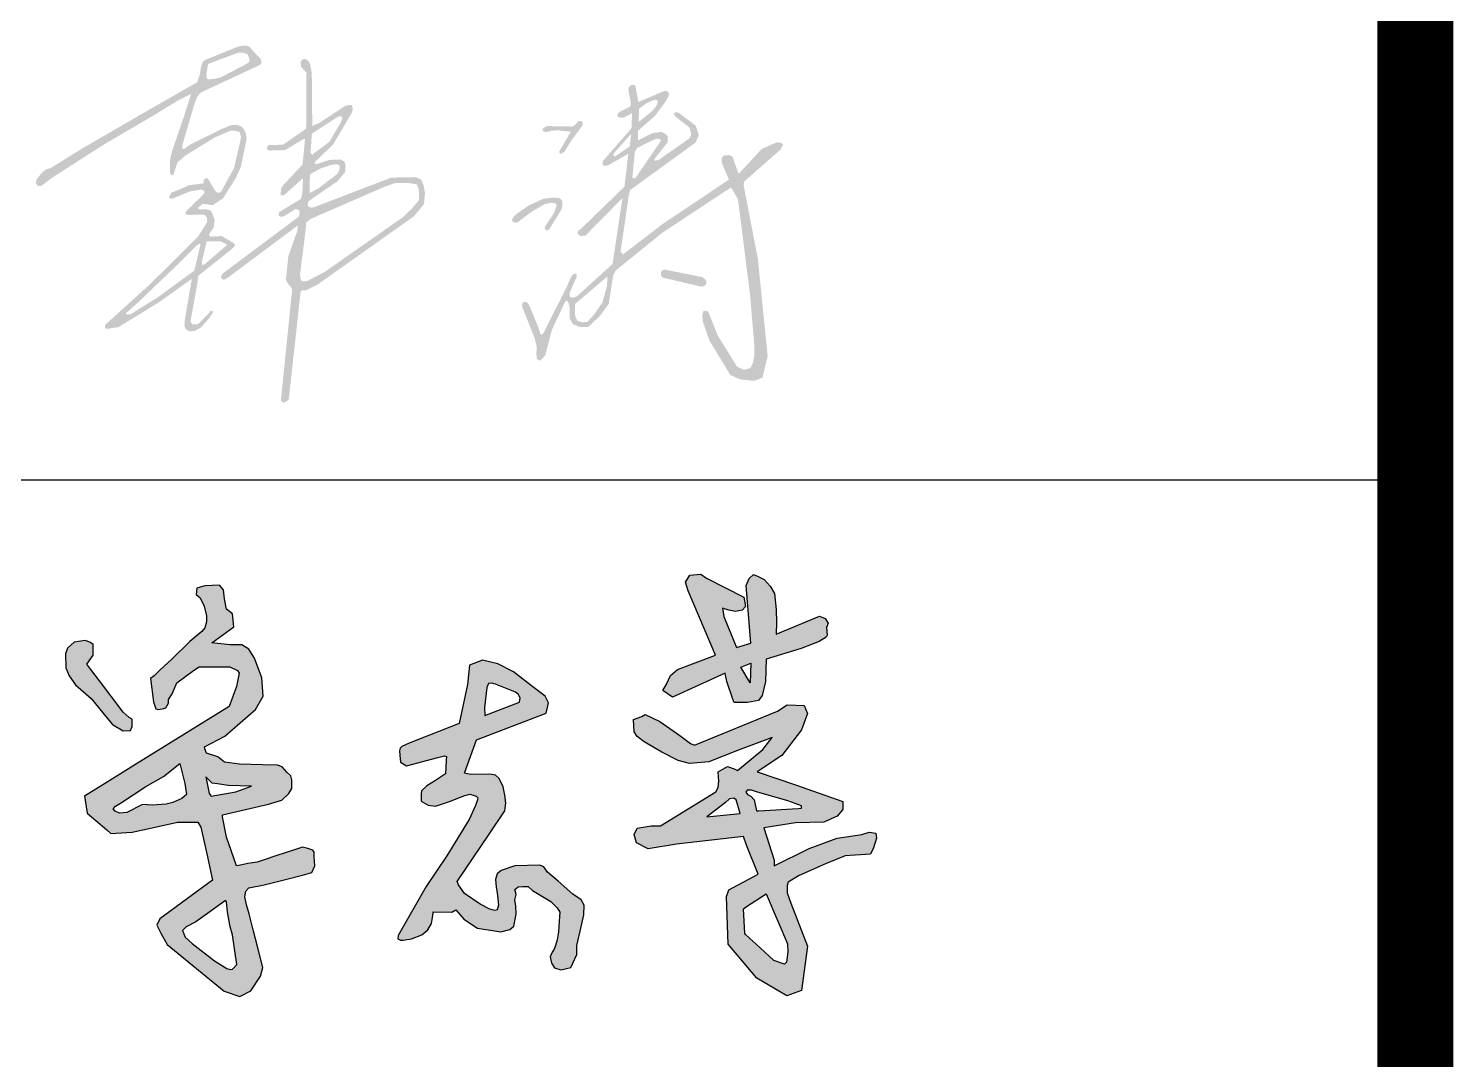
# Model space of a CAD drawing. Header units: inches. Extents: x -1293886 to -986005, y -15154 to 203628.
# Drawn here: x -1174904 to -1173034, y -2115 to -761 of the extents above; entities that cross this region are included whole.
import ezdxf

# ---------------------------------------------------------------- set-up
doc = ezdxf.new("R2010")
doc.units = ezdxf.units.IN
doc.header["$LTSCALE"] = 100
doc.header["$MEASUREMENT"] = 0
doc.layers.get('0').update_dxf_attribs({"color": 252})
doc.layers.add('TK', color=142, linetype='Continuous')

# ---------------------------------------------------------------- blocks, each defined once
blk = doc.blocks.new('A$C05385F37')
at = {"layer": 'TK'}
blk.add_line((-8000, -28200), (-1000, -28200), dxfattribs=at)

msp = doc.modelspace()

# ---------------------------------------------------------------- hatches: boundary and pattern name
h = msp.add_hatch(color=1)
h.set_gradient(color1=(255, 0, 0), color2=(219, 0, 0), one_color=1, tint=0.43)
h.paths.add_polyline_path([(-1174069.6, -1077.6), (-1174019.1, -1087.7), (-1174014.8, -1091.7), (-1174014.3, -1096.1), (-1174017.7, -1099.8), (-1174021.8, -1100), (-1174070.8, -1088.5), (-1174073.6, -1086.5), (-1174074.1, -1084.1), (-1174073.8, -1080.8), (-1174072.9, -1079.1)], flags=17)
h.paths.add_polyline_path([(-1174144.4, -1086.8), (-1174184.1, -1120.6), (-1174186.6, -1122.8), (-1174186.8, -1136.1), (-1174186.1, -1140.2), (-1174183.5, -1145.1), (-1174176.9, -1146.9), (-1174170.6, -1146.2), (-1174162.3, -1137.4), (-1174150.9, -1121.1), (-1174144.7, -1098.6)], flags=16)
h.paths.add_polyline_path([(-1174105.1, -918), (-1174087.3, -909.1), (-1174080.9, -906), (-1174075.9, -906.1), (-1174073.8, -908.3), (-1174099.7, -946.2), (-1174104.7, -953.4), (-1174107, -957), (-1174109.6, -958.1), (-1174111.5, -957.1), (-1174108.3, -923.1)], flags=16)
h.paths.add_polyline_path([(-1174102.6, -866.5), (-1174093.7, -859.7), (-1174085.6, -855.8), (-1174081.3, -854.6), (-1174079, -855.3), (-1174078.2, -857.9), (-1174080.1, -862.9), (-1174085.6, -869.8), (-1174100.6, -881.7), (-1174103.3, -883.8)], flags=16)
h.paths.add_polyline_path([(-1174113.1, -899.5), (-1174115, -916), (-1174133.7, -928.8), (-1174135.1, -929), (-1174136.4, -927.9), (-1174136, -925.2)], flags=16)
h.paths.add_polyline_path([(-1174256.4, -1125.9), (-1174239.9, -1167.4), (-1174236.9, -1180.1), (-1174237.6, -1188.4), (-1174236.9, -1195.3), (-1174232.4, -1197.4), (-1174225.8, -1190.1), (-1174217.1, -1156.8), (-1174199.4, -1119), (-1174196.7, -1119), (-1174195.6, -1120.7), (-1174193.9, -1127.4), (-1174193.8, -1142.1), (-1174189.4, -1149.5), (-1174180, -1153.3), (-1174169.4, -1153.1), (-1174154.3, -1138.8), (-1174142.5, -1122.8), (-1174136.6, -1084.8), (-1174133.1, -1078.7), (-1174072.2, -1029.4), (-1173988.9, -974.3), (-1173981.9, -970), (-1173972.9, -985.2), (-1173956.9, -1111.7), (-1173951.3, -1178.9), (-1173951.3, -1190.6), (-1173953.2, -1200), (-1173956.5, -1207), (-1173964.7, -1209.4), (-1173974.1, -1205.1), (-1173999.3, -1164.5), (-1174012, -1133), (-1174014.2, -1132.1), (-1174018.1, -1131.8), (-1174019.9, -1137.2), (-1174019, -1146), (-1174010.6, -1170.5), (-1173982.9, -1216.1), (-1173970.3, -1221.9), (-1173951.4, -1223.8), (-1173940.7, -1219.5), (-1173933.9, -1191.3), (-1173946.8, -1063.5), (-1173965.4, -967.3), (-1173965, -962.3), (-1173916.8, -920), (-1173913.8, -913.6), (-1173915.5, -911.5), (-1173921.9, -910.6), (-1173941.6, -919.2), (-1173972, -952.1), (-1173980.2, -929), (-1173985.1, -927.4), (-1173991.6, -928), (-1173994.4, -931.1), (-1173994.1, -937.7), (-1173984.8, -959.6), (-1174071.3, -1017.5), (-1174123.7, -1057.7), (-1174127.1, -1054.3), (-1174126.2, -1048.8), (-1174116, -978.9), (-1174114.3, -973.2), (-1174038.4, -918.1), (-1174028.6, -910.9), (-1174024.4, -901.2), (-1174028.2, -888.9), (-1174050.5, -872), (-1174053.4, -871.2), (-1174055.5, -871.3), (-1174056.9, -873.1), (-1174055.2, -876.7), (-1174036.8, -891), (-1174034.2, -899.2), (-1174036.1, -905.1), (-1174076.9, -933.6), (-1174079.3, -934.4), (-1174082.2, -934.6), (-1174082.6, -932.6), (-1174065, -910.3), (-1174065.2, -902.5), (-1174067.8, -899.6), (-1174073.3, -897), (-1174084.9, -898.5), (-1174104.2, -908), (-1174104.2, -895.6), (-1174081.7, -875.7), (-1174067.9, -857.1), (-1174063.7, -849.5), (-1174063.5, -846.9), (-1174065.3, -843.7), (-1174069.3, -843.1), (-1174103.7, -857.7), (-1174107.6, -836.2), (-1174110.1, -835.4), (-1174111.9, -835.1), (-1174113.5, -835.9), (-1174115.8, -837.9), (-1174116.9, -841.3), (-1174113.6, -858.8), (-1174113.6, -860.4), (-1174114.1, -862.5), (-1174115.1, -864), (-1174127.8, -870.4), (-1174130.2, -872.5), (-1174131.3, -875.1), (-1174130.4, -877.5), (-1174127.8, -878), (-1174123.5, -878.4), (-1174115, -874.1), (-1174111.9, -872.1), (-1174112.6, -892.1), (-1174149.9, -934.8), (-1174150.7, -937.8), (-1174150.4, -940.8), (-1174148, -941.6), (-1174143.9, -941.1), (-1174116.9, -925.7), (-1174121.9, -968.8), (-1174180, -1025.2), (-1174182.1, -1026), (-1174183.5, -1029.2), (-1174182.9, -1031.4), (-1174179.4, -1033.6), (-1174173, -1033), (-1174124.5, -983.8), (-1174137.5, -1070.2), (-1174183.9, -1112.5), (-1174188.1, -1114.4), (-1174193.4, -1114.1), (-1174194.1, -1108.4), (-1174184.6, -1087.5), (-1174185, -1083.3), (-1174187.3, -1082.9), (-1174191.5, -1086), (-1174197.9, -1101.1), (-1174224, -1152.5), (-1174226.1, -1156.7), (-1174227.9, -1160.9), (-1174230, -1163), (-1174232.1, -1162.7), (-1174234.8, -1153.7), (-1174246.8, -1124.8), (-1174249.7, -1120.9), (-1174252.1, -1120), (-1174255, -1120.6), (-1174256, -1123)])
h.paths.add_polyline_path([(-1174260.6, -1014.5), (-1174243.2, -1001.4), (-1174226.7, -991.9), (-1174218.1, -989.9), (-1174212.7, -990.5), (-1174210.9, -993.7), (-1174214.5, -1003.6), (-1174224.2, -1018.3), (-1174226.5, -1022.1), (-1174226.2, -1025.3), (-1174224.4, -1026.4), (-1174220.6, -1024.9), (-1174204.3, -998.4), (-1174203.2, -991.5), (-1174203.7, -987.3), (-1174207.1, -983.7), (-1174215.1, -983.2), (-1174228.3, -984.6), (-1174247, -993.2), (-1174262.7, -1004), (-1174266.9, -1008.2), (-1174269.7, -1012.1), (-1174268.1, -1015.4), (-1174264.9, -1016.1), (-1174261.8, -1015.7)])
h.paths.add_polyline_path([(-1174220, -896.5), (-1174225.5, -897), (-1174229, -895.9), (-1174229.4, -894.4), (-1174228.3, -891.8), (-1174223.2, -889.3), (-1174211.2, -889.5), (-1174190.3, -889.9), (-1174187.3, -888.4), (-1174183.6, -884.4), (-1174182.7, -883.2), (-1174181.4, -882.5), (-1174178.4, -883), (-1174176.8, -884.7), (-1174176.8, -888.1), (-1174191.4, -907.9), (-1174200.8, -923.2), (-1174204.8, -925.5), (-1174207, -925.5), (-1174207.4, -922.4), (-1174192.2, -896.6), (-1174208.6, -894.9), (-1174218, -895.3)], flags=17)
h.paths.add_polyline_path([(-1174668.4, -807.7), (-1174629.6, -793.1), (-1174622, -793.1), (-1174616.4, -795.1), (-1174614.3, -801), (-1174614, -804.5), (-1174617.8, -807.6), (-1174653.2, -826), (-1174659.8, -827.1), (-1174667.1, -828.1), (-1174670.3, -826.7), (-1174670.6, -820.5)], flags=16)
h.paths.add_polyline_path([(-1174670.3, -1040.8), (-1174651.8, -1040.7), (-1174644.5, -1044.4), (-1174643.7, -1045.6), (-1174672.5, -1070.3), (-1174674.8, -1071.5), (-1174676.5, -1071), (-1174676.7, -1067.5)], flags=16)
h.paths.add_polyline_path([(-1174707.4, -1070.2), (-1174682.7, -1045.2), (-1174679.5, -1043.7), (-1174678.4, -1045), (-1174686.5, -1079), (-1174734.7, -1114.3), (-1174770.6, -1136.6), (-1174776, -1136.6), (-1174776.4, -1135.1), (-1174759.5, -1120)], flags=16)
h.paths.add_polyline_path([(-1174540.3, -1025.1), (-1174539.8, -1016.2), (-1174534.1, -1011.3), (-1174437.1, -969.1), (-1174423.4, -964.2), (-1174404.4, -964.2), (-1174394.6, -965.7), (-1174391.9, -972.2), (-1174391.3, -985.9), (-1174400.4, -997.1), (-1174413, -1009.1), (-1174515, -1080.5), (-1174537.9, -1092.5), (-1174543.8, -1093.3), (-1174546.4, -1091.7), (-1174547.9, -1085.3)], flags=16)
h.paths.add_polyline_path([(-1174520.1, -944.6), (-1174507, -940.3), (-1174502.5, -939.6), (-1174498.9, -939.5), (-1174495.7, -940.9), (-1174495.8, -945.9), (-1174498.6, -952), (-1174519.4, -967.8), (-1174523.8, -971.2), (-1174535.1, -977.3), (-1174535, -969.7), (-1174534.8, -952.8), (-1174531.7, -950.8)], flags=16)
h.paths.add_polyline_path([(-1174532.2, -899.2), (-1174497, -876.5), (-1174493.8, -876.5), (-1174492.1, -878.5), (-1174494.3, -884.6), (-1174509.2, -909.9), (-1174525.9, -922.4), (-1174531.7, -926.9), (-1174533.9, -924.2)], flags=16)
h.paths.add_polyline_path([(-1174588.9, -914.3), (-1174570, -913.7), (-1174539.7, -892.7), (-1174539.4, -827.1), (-1174539.5, -818.6), (-1174541.9, -816.6), (-1174546.4, -811.3), (-1174546.8, -808), (-1174546.7, -804.5), (-1174543.4, -801), (-1174539.8, -801.5), (-1174536.3, -804.5), (-1174534.5, -808), (-1174533.8, -812.6), (-1174533, -815.8), (-1174532.3, -820.9), (-1174531.7, -885.5), (-1174531.7, -889.3), (-1174527.8, -887.4), (-1174522.9, -885.4), (-1174488, -862.5), (-1174481.8, -861.4), (-1174479.6, -862.2), (-1174478.4, -866.7), (-1174479.8, -871.8), (-1174504.5, -913.7), (-1174528.5, -936.7), (-1174528.2, -938.6), (-1174525.7, -939.4), (-1174522.6, -938.2), (-1174509.3, -933.8), (-1174494.5, -933.1), (-1174489.2, -936.2), (-1174488, -941.3), (-1174488.4, -949.6), (-1174498.9, -962), (-1174536, -987.4), (-1174537.7, -991), (-1174537.4, -994.6), (-1174535.4, -995.7), (-1174533.5, -996.3), (-1174529.9, -996), (-1174427.8, -956.9), (-1174395.9, -956.4), (-1174388.7, -959.7), (-1174385.6, -966.6), (-1174383.7, -977.4), (-1174385, -991.6), (-1174398.1, -1007.6), (-1174524.6, -1097.3), (-1174539.8, -1104.8), (-1174545.5, -1105.2), (-1174546.2, -1105.5), (-1174546.9, -1106.6), (-1174547.2, -1109.1), (-1174562.3, -1246.1), (-1174563, -1248.8), (-1174565.7, -1250.9), (-1174569.5, -1252.6), (-1174572.6, -1249.9), (-1174572.6, -1246.5), (-1174558.1, -1103.9), (-1174559.2, -1101), (-1174561, -1099.4), (-1174562.9, -1096.7), (-1174565.1, -1094.1), (-1174566.2, -1090.3), (-1174563.1, -1060.1), (-1174553.5, -1032.7), (-1174551.2, -1027.1), (-1174550.6, -1019.7), (-1174643, -1088.7), (-1174647.4, -1090.9), (-1174649.9, -1090.6), (-1174651.6, -1087.9), (-1174649.7, -1083.2), (-1174549.1, -1008), (-1174548.4, -1004.4), (-1174548.9, -999.7), (-1174553.3, -998.1), (-1174570.5, -1008.4), (-1174573.3, -1008.4), (-1174575.1, -1007.4), (-1174576, -1004.7), (-1174575, -1002.2), (-1174553.2, -988.9), (-1174549.6, -987.1), (-1174546.2, -984.1), (-1174544.6, -974.8), (-1174544.2, -967), (-1174543.9, -957.7), (-1174569.1, -980.3), (-1174573.1, -979.9), (-1174573.1, -977.4), (-1174572.4, -970.9), (-1174569.5, -966.5), (-1174544.4, -939.8), (-1174541.3, -907.2), (-1174541.8, -906), (-1174544.9, -907.4), (-1174567.3, -920.8), (-1174586.4, -921.4), (-1174589.3, -921.1), (-1174590.9, -920.2), (-1174591.2, -917.7), (-1174590.3, -915.9)])
h.paths.add_polyline_path([(-1174879, -961.6), (-1174870.9, -955.6), (-1174805, -913.4), (-1174744.1, -877.7), (-1174706.4, -854.8), (-1174702, -852.8), (-1174690.7, -847.1), (-1174699.2, -874.1), (-1174715.1, -920.4), (-1174717.1, -927.5), (-1174718.2, -933.4), (-1174718.6, -943.7), (-1174718.6, -950.8), (-1174716.3, -953.6), (-1174713.9, -953.2), (-1174712.3, -948.1), (-1174708.7, -937), (-1174698.1, -927.9), (-1174659.7, -904.2), (-1174638.7, -895.1), (-1174633.9, -895.1), (-1174627.2, -897.1), (-1174625.2, -903), (-1174626.4, -910.1), (-1174634.4, -944.6), (-1174647.3, -968), (-1174648.7, -970.8), (-1174650.8, -974.6), (-1174652.9, -976.4), (-1174654.7, -977.1), (-1174657.5, -976), (-1174659.6, -973.6), (-1174668, -959.3), (-1174669.4, -957.5), (-1174671.8, -957.9), (-1174674, -960.2), (-1174674.6, -964.6), (-1174692.8, -966.8), (-1174717, -977.1), (-1174719.6, -982.7), (-1174717.4, -985.2), (-1174709.5, -982.2), (-1174692.5, -975.2), (-1174677.8, -972.7), (-1174675.1, -973.1), (-1174673.4, -975.2), (-1174673.4, -977.5), (-1174675.9, -980.2), (-1174696.5, -1000.6), (-1174697.8, -1001.9), (-1174697.8, -1003.6), (-1174697.2, -1005.1), (-1174695.7, -1005.7), (-1174692.7, -1005.9), (-1174675.1, -1005.5), (-1174672.2, -1006.3), (-1174669.8, -1010.2), (-1174669.6, -1013.3), (-1174670.3, -1016.5), (-1174681.7, -1034.5), (-1174744.1, -1096.4), (-1174802.6, -1149.5), (-1174803.6, -1150.4), (-1174803.8, -1152.9), (-1174803.4, -1154.5), (-1174802, -1155.3), (-1174799.7, -1155.4), (-1174792.1, -1154.1), (-1174786.1, -1153.3), (-1174732.3, -1120.2), (-1174695.1, -1093.6), (-1174689.8, -1089.9), (-1174699.3, -1145.6), (-1174699.4, -1152.4), (-1174697.3, -1156.5), (-1174692.4, -1158.8), (-1174685.6, -1158.1), (-1174677.6, -1153.6), (-1174666.2, -1140.5), (-1174661.9, -1133.9), (-1174662.1, -1132.9), (-1174663, -1132.1), (-1174665.3, -1132.1), (-1174668.5, -1136.1), (-1174677.9, -1145.7), (-1174680.3, -1148.3), (-1174683.3, -1149.8), (-1174689.3, -1149.7), (-1174691.5, -1145.6), (-1174683.3, -1100.3), (-1174681.2, -1085.7), (-1174637.3, -1050.8), (-1174634.1, -1047.6), (-1174633.3, -1046.5), (-1174633.3, -1045), (-1174633.6, -1044), (-1174636.1, -1042.1), (-1174649.2, -1034.5), (-1174651.5, -1033.7), (-1174665, -1034.5), (-1174667.3, -1032.5), (-1174666.4, -1030), (-1174663, -1025.5), (-1174660.8, -1021.3), (-1174659.9, -1012.6), (-1174662.7, -1004.1), (-1174665.4, -999.9), (-1174670.2, -998.7), (-1174674.6, -998.7), (-1174679.3, -998.7), (-1174680.1, -998.7), (-1174681.1, -997.5), (-1174681, -995.8), (-1174679.4, -994.6), (-1174675.6, -991.4), (-1174671.1, -991.8), (-1174665.1, -992.8), (-1174661.9, -992.8), (-1174648.9, -984.2), (-1174632.3, -958), (-1174625.4, -943), (-1174617.9, -906.3), (-1174619, -898.8), (-1174621.3, -893.6), (-1174624.3, -890), (-1174630.6, -887.8), (-1174637.5, -887.8), (-1174650.2, -893), (-1174690.8, -912.9), (-1174698.3, -918.1), (-1174699.9, -919.5), (-1174701.9, -919.5), (-1174702.4, -917.9), (-1174702.4, -914.8), (-1174686.4, -860.4), (-1174682.5, -850.4), (-1174677.8, -845.1), (-1174601.6, -809.6), (-1174598.5, -807.3), (-1174598.5, -804.2), (-1174599.8, -800.7), (-1174614.8, -784.8), (-1174618.8, -783.5), (-1174627.6, -784.4), (-1174671.4, -802), (-1174675.3, -804.7), (-1174677.5, -810.9), (-1174679.3, -821.5), (-1174682.7, -831.8), (-1174744.3, -866.9), (-1174833.3, -918.5), (-1174875.5, -944.7), (-1174880.8, -945.9), (-1174884.6, -949), (-1174887.3, -951.3), (-1174891.9, -957.1), (-1174893.9, -959.8), (-1174894.3, -964.1), (-1174893.9, -965.6), (-1174892.3, -967.5), (-1174890, -968), (-1174888.2, -967.9), (-1174884.3, -965.7)])
h = msp.add_hatch(color=4)
h.dxf.hatch_style = 1
h.paths.add_polyline_path([(-1173857.2, -1560.2), (-1173855.9, -1557.6), (-1173856.6, -1547.7), (-1173854.6, -1541.8), (-1173858.5, -1535.9), (-1173865.8, -1532.6), (-1173922.9, -1556.2), (-1173922.3, -1541.1), (-1173922.9, -1524.1), (-1173924.9, -1503.1), (-1173930.8, -1493.2), (-1173938.7, -1484.7), (-1173947.2, -1480.1), (-1173952.5, -1478.1), (-1173958.4, -1483.4), (-1173962.3, -1492.5), (-1173955.8, -1568.1), (-1173974.8, -1574), (-1173991.3, -1533.3), (-1173993.1, -1522.3), (-1173984.7, -1524.7), (-1173976.1, -1526.7), (-1173967.6, -1524.7), (-1173963, -1520.1), (-1173965, -1507.7), (-1174014.3, -1482.7), (-1174021.5, -1477.4), (-1174035.9, -1478.8), (-1174041.8, -1488), (-1174038.2, -1499.4), (-1174002.4, -1583.8), (-1174052.4, -1602.9), (-1174061.6, -1610.8), (-1174066.8, -1621.9), (-1174071.4, -1630.5), (-1174058.9, -1639), (-1173989.9, -1607.5), (-1173989.3, -1610.1), (-1173987.4, -1618.6), (-1173979.7, -1641.8), (-1173978.1, -1646.2), (-1173960.4, -1646.2), (-1173945.9, -1643.6), (-1173941.3, -1637), (-1173936.7, -1618.6), (-1173936.1, -1589.1), (-1173890.1, -1575.3), (-1173866.4, -1566.1)])
h.paths.add_polyline_path([(-1173956.2, -1594.6), (-1173956.7, -1620.3), (-1173969.1, -1599.5)], flags=16)
h = msp.add_hatch(color=4)
h.dxf.hatch_style = 1
h.paths.add_polyline_path([(-1174822.3, -1602.9), (-1174827.7, -1595.7), (-1174819.2, -1583.9), (-1174819.2, -1569.8), (-1174823.7, -1566.7), (-1174829.7, -1564.8), (-1174844.1, -1566.8), (-1174853, -1574.8), (-1174855.4, -1582.1), (-1174855.2, -1600.8), (-1174850.6, -1611.3), (-1174842.5, -1623), (-1174821.8, -1641), (-1174800.8, -1666.5), (-1174793.8, -1675.1), (-1174779.8, -1683.4), (-1174770.4, -1682.8), (-1174768.3, -1677.8), (-1174768.3, -1672.3), (-1174768.3, -1667.9), (-1174771.9, -1665.9), (-1174779.8, -1659), (-1174811.1, -1617.6)])
h.paths.add_polyline_path([(-1174607.3, -1588.1), (-1174614.9, -1576.2), (-1174624.3, -1570.3), (-1174639.5, -1570.3), (-1174663.3, -1567.9), (-1174634.7, -1546.7), (-1174636.2, -1529.5), (-1174644.4, -1523.5), (-1174646.7, -1510.1), (-1174648.1, -1498.1), (-1174653.4, -1492.2), (-1174672.8, -1492.9), (-1174683.3, -1495.9), (-1174684, -1504.1), (-1174678.8, -1508.6), (-1174673.6, -1519.8), (-1174670.6, -1532.5), (-1174670.6, -1540), (-1174672.8, -1548.2), (-1174676.6, -1552.7), (-1174692.2, -1566.1), (-1174716.2, -1589.3), (-1174731.9, -1603.5), (-1174739.3, -1610.9), (-1174743.8, -1614.7), (-1174740.1, -1645.3), (-1174737.1, -1654.3), (-1174733.4, -1655.5), (-1174726.6, -1654.2), (-1174723.8, -1653.3), (-1174720.5, -1646.9), (-1174720.5, -1642), (-1174715.5, -1634.6), (-1174709.3, -1620.1), (-1174699.2, -1612.7), (-1174687.5, -1604.1), (-1174680.3, -1599.4), (-1174669.1, -1599.4), (-1174654.6, -1599.4), (-1174646.4, -1599.4), (-1174640.1, -1599.4), (-1174629.8, -1603.9), (-1174627.5, -1607.4), (-1174631.1, -1625.3), (-1174640.6, -1651.3), (-1174762.2, -1726.6), (-1174800.8, -1750.6), (-1174830.8, -1769.2), (-1174827.2, -1791.3), (-1174815.8, -1801), (-1174801.3, -1813.3), (-1174795.9, -1817.9), (-1174768.2, -1816.5), (-1174729.9, -1807.9), (-1174708.4, -1803.1), (-1174686.3, -1803.1), (-1174681.7, -1803.1), (-1174678, -1809.7), (-1174670.1, -1844.8), (-1174662.5, -1879.3), (-1174731.6, -1930.2), (-1174735.8, -1938.6), (-1174730.3, -1948.9), (-1174722.2, -1964), (-1174647.2, -2025.3), (-1174626.8, -2031.9), (-1174612.5, -2024.8), (-1174599.8, -2005.5), (-1174596.5, -1994.1), (-1174603.2, -1968.3), (-1174609.2, -1944.8), (-1174614.7, -1923.6), (-1174617.8, -1911.6), (-1174620.4, -1901.4), (-1174618.7, -1893.9), (-1174614.9, -1889.6), (-1174594.8, -1885.7), (-1174567, -1878.5), (-1174544.4, -1872.9), (-1174532.4, -1869.5), (-1174528.5, -1860.5), (-1174529, -1848.1), (-1174529, -1842.6), (-1174531.1, -1840), (-1174537.5, -1837.9), (-1174544.4, -1836.2), (-1174556.3, -1840), (-1174578.1, -1846.9), (-1174594.8, -1852.8), (-1174603.8, -1855.8), (-1174616.2, -1857.5), (-1174626, -1859.7), (-1174628.6, -1860.1), (-1174631.1, -1860.5), (-1174644.4, -1822.9), (-1174650.1, -1793.7), (-1174589.3, -1779.5), (-1174571.8, -1774.5), (-1174562.4, -1765.8), (-1174558.7, -1759), (-1174558.7, -1747.6), (-1174559.7, -1742.6), (-1174565.1, -1737.6), (-1174571.1, -1730.5), (-1174577.5, -1728.5), (-1174597, -1727.8), (-1174627.2, -1727.2), (-1174646.9, -1724.5), (-1174655.5, -1717.5), (-1174670.5, -1712.7), (-1174673.6, -1704.3), (-1174646.3, -1690.1), (-1174606, -1655.5), (-1174596.3, -1637.7), (-1174598, -1613.6)])
h.paths.add_polyline_path([(-1174671.2, -1743.5), (-1174662.9, -1752.1), (-1174656, -1753), (-1174642.1, -1755), (-1174611.5, -1756), (-1174631.8, -1763.5), (-1174664.6, -1769.3), (-1174666.9, -1765.8)], flags=16)
h.paths.add_polyline_path([(-1174705.4, -1726.3), (-1174703.6, -1733.4), (-1174699.1, -1752.5), (-1174696.9, -1766.7), (-1174702.7, -1772), (-1174714.7, -1777.4), (-1174723.6, -1779.6), (-1174741.3, -1780.9), (-1174754.6, -1780.2), (-1174775, -1790.7), (-1174784.8, -1791.5), (-1174790.6, -1788.9), (-1174793.2, -1785.8), (-1174790.1, -1782.2), (-1174783.5, -1778.2), (-1174750.2, -1756.5), (-1174727.1, -1743.2)], flags=16)
h.paths.add_polyline_path([(-1174645.7, -1905.9), (-1174644.4, -1908), (-1174643, -1921), (-1174639.6, -1940.8), (-1174636.2, -1951), (-1174630.7, -1990), (-1174635.2, -1994.7), (-1174637.4, -1997.1), (-1174643.7, -1995.4), (-1174660.1, -1985.2), (-1174689.5, -1962.6), (-1174698.4, -1954.4), (-1174701.8, -1945.6), (-1174697, -1940.8), (-1174684.7, -1934), (-1174669, -1923)], flags=16)
h = msp.add_hatch(color=4)
h.dxf.hatch_style = 1
h.paths.add_polyline_path([(-1174278.7, -1767.6), (-1174281, -1756.7), (-1174286.2, -1745.9), (-1174291.3, -1741.3), (-1174298.8, -1740.2), (-1174323.9, -1740.7), (-1174331.8, -1739), (-1174316, -1695.2), (-1174224.7, -1660), (-1174221.5, -1646.6), (-1174226, -1637.6), (-1174244.1, -1624.1), (-1174267.6, -1606), (-1174288.3, -1595.2), (-1174308.2, -1590.7), (-1174325.4, -1597), (-1174328.1, -1622.3), (-1174338.9, -1673.7), (-1174404.3, -1699.4), (-1174414.1, -1703.8), (-1174416.3, -1706), (-1174417.2, -1709.6), (-1174416.7, -1715.3), (-1174415.7, -1724.3), (-1174407.9, -1729.3), (-1174366.8, -1718.3), (-1174358, -1716.1), (-1174355.5, -1717.2), (-1174355.8, -1721.9), (-1174356.6, -1739.9), (-1174369.8, -1748.7), (-1174381.1, -1755.3), (-1174388.4, -1761.9), (-1174388.8, -1766.3), (-1174388.8, -1775.8), (-1174379.7, -1780.9), (-1174370.1, -1782.4), (-1174351.4, -1776.2), (-1174337.1, -1770.3), (-1174331.6, -1768.1), (-1174324.7, -1766.3), (-1174319.2, -1768.1), (-1174316.6, -1768.9), (-1174314.4, -1771.4), (-1174314.8, -1774), (-1174317.3, -1781.3), (-1174325.8, -1799.6), (-1174355.1, -1847.6), (-1174382.2, -1887.6), (-1174418.9, -1951.9), (-1174419.4, -1956.2), (-1174415.8, -1958), (-1174412.3, -1958), (-1174401.4, -1956.5), (-1174387.9, -1951.1), (-1174380.1, -1944.5), (-1174375.3, -1936.2), (-1174373.7, -1928.3), (-1174373, -1922.7), (-1174373.1, -1921), (-1174348.4, -1921.4), (-1174343.2, -1918.2), (-1174332.8, -1930.5), (-1174314.6, -1942.2), (-1174284.1, -1947.4), (-1174272.4, -1944.1), (-1174267.2, -1939.6), (-1174264, -1924), (-1174264.6, -1913.6), (-1174265.9, -1905.2), (-1174264, -1898), (-1174265.9, -1891.6), (-1174261.4, -1888.3), (-1174255.6, -1887.7), (-1174248.4, -1887.7), (-1174242.6, -1892.8), (-1174218.7, -1907.6), (-1174210.1, -1915.6), (-1174206.7, -1921.3), (-1174207.8, -1933.3), (-1174208.4, -1947), (-1174210.1, -1957.9), (-1174212.4, -1965.3), (-1174214.1, -1969.9), (-1174217, -1973.9), (-1174219.3, -1980.2), (-1174217.6, -1988.2), (-1174213.6, -1994.5), (-1174205.6, -1997.3), (-1174192.4, -1993.9), (-1174184.4, -1976.8), (-1174184.4, -1965.3), (-1174178.7, -1940.8), (-1174175.3, -1924.8), (-1174174.7, -1912.2), (-1174178.7, -1905.3), (-1174189.5, -1897.9), (-1174209, -1880.8), (-1174222.7, -1868.8), (-1174227.9, -1861.9), (-1174233, -1859.6), (-1174265.6, -1860.7), (-1174283.9, -1866.5), (-1174289, -1871), (-1174291.3, -1878.5), (-1174290.2, -1888.2), (-1174288.5, -1899.6), (-1174287.3, -1912.2), (-1174289, -1918.5), (-1174291.9, -1919), (-1174298.8, -1917.3), (-1174311.3, -1911), (-1174331.9, -1896.8), (-1174339.9, -1885.3), (-1174341.6, -1881.3), (-1174299.3, -1819), (-1174278.7, -1788.2), (-1174277.6, -1777.9)])
h.paths.add_polyline_path([(-1174305.1, -1663.1), (-1174305.6, -1652.7), (-1174302.5, -1626.5), (-1174300.2, -1621.2), (-1174296, -1620.8), (-1174291.3, -1621.9), (-1174265, -1632.4), (-1174261.3, -1635), (-1174258.9, -1640), (-1174259.5, -1645.7)], flags=16)
h = msp.add_hatch(color=4)
h.dxf.hatch_style = 1
h.paths.add_polyline_path([(-1173889.7, -1682.2), (-1173881.7, -1660.6), (-1173886.2, -1650.1), (-1173908.3, -1649.1), (-1173920.9, -1657.6), (-1174029.9, -1702.3), (-1174035, -1699.8), (-1174049, -1689.3), (-1174075.4, -1671.1), (-1174094.8, -1661.9), (-1174098.9, -1664.6), (-1174110.1, -1668.6), (-1174109, -1684.8), (-1174105, -1690.9), (-1174095.9, -1697.9), (-1174072.7, -1711.1), (-1174051.4, -1722.2), (-1174036.3, -1726.2), (-1174011, -1724.2), (-1173973.6, -1709), (-1173928.1, -1691.9), (-1173940.3, -1708), (-1173973.6, -1735.3), (-1173977.7, -1733.3), (-1173986.8, -1730.3), (-1173998.9, -1737.3), (-1173997.9, -1749.5), (-1173998.9, -1757.5), (-1174001.9, -1763.6), (-1174074.7, -1808), (-1174086.8, -1808), (-1174105, -1811.1), (-1174109, -1819.2), (-1174106, -1830.3), (-1174090.9, -1838.4), (-1174053.5, -1832.3), (-1173965.5, -1822.2), (-1173961.5, -1833.3), (-1173946.3, -1871.7), (-1173984.7, -1891.9), (-1173987.8, -1901), (-1173985.7, -1963.6), (-1173948.3, -2008.1), (-1173908.9, -2031.3), (-1173889.7, -2024.2), (-1173881.8, -1966), (-1173903.6, -1909.5), (-1173908.5, -1895.8), (-1173908.5, -1886.2), (-1173906.8, -1882.1), (-1173892.4, -1873.3), (-1173857.8, -1858), (-1173832.1, -1847.6), (-1173799.1, -1845.2), (-1173795.1, -1837.1), (-1173791.1, -1824.3), (-1173791.9, -1817.8), (-1173800.7, -1816.2), (-1173810.3, -1819.4), (-1173842.5, -1824.3), (-1173879.5, -1837.9), (-1173925.3, -1860.4), (-1173925.3, -1853.2), (-1173939, -1810.6), (-1173897.2, -1804.2), (-1173860.2, -1803.4), (-1173842.5, -1795.3), (-1173835.3, -1786.5), (-1173835.3, -1776), (-1173897.2, -1754.3), (-1173947.5, -1737), (-1173915.4, -1715.9)])
h.paths.add_polyline_path([(-1173907.3, -1775.1), (-1173897.6, -1778.8), (-1173889.5, -1781.9), (-1173889.5, -1785), (-1173893.9, -1785.3), (-1173945.6, -1788.4), (-1173948.7, -1788.4), (-1173951.6, -1773.8), (-1173956.2, -1769.2), (-1173960.3, -1766.9), (-1173962.4, -1763.8), (-1173960.9, -1761.3), (-1173955.2, -1761.3), (-1173948.4, -1763.3)], flags=16)
h.paths.add_polyline_path([(-1173975.2, -1774.1), (-1173970.1, -1792), (-1174013.9, -1796.4), (-1173989.4, -1777.4), (-1173983.9, -1772.7), (-1173978.5, -1771.6)], flags=16)
h.paths.add_polyline_path([(-1173936.1, -1897.3), (-1173920.5, -1933.4), (-1173907.8, -1962.9), (-1173907.3, -1973.4), (-1173909.1, -1986.9), (-1173911.9, -1989.6), (-1173925.7, -1984.7), (-1173943.8, -1968), (-1173963.9, -1949.6), (-1173965.8, -1916.8), (-1173961.6, -1914.1)], flags=16)

# ---------------------------------------------------------------- linework, layer by layer
at = {"color": 4}
for points in [[(-1174066.8, -1621.9), (-1174061.6, -1610.8), (-1174052.4, -1602.9), (-1174002.4, -1583.8), (-1174038.2, -1499.4), (-1174041.8, -1488), (-1174035.9, -1478.8), (-1174021.5, -1477.4), (-1174014.3, -1482.7), (-1173965, -1507.7), (-1173963, -1520.1), (-1173967.6, -1524.7), (-1173976.1, -1526.7), (-1173984.7, -1524.7), (-1173993.1, -1522.3), (-1173991.3, -1533.3), (-1173974.8, -1574), (-1173955.8, -1568.1), (-1173962.3, -1492.5), (-1173958.4, -1483.4), (-1173952.5, -1478.1), (-1173947.2, -1480.1), (-1173938.7, -1484.7), (-1173930.8, -1493.2), (-1173924.9, -1503.1), (-1173922.9, -1524.1), (-1173922.3, -1541.1), (-1173922.9, -1556.2), (-1173865.8, -1532.6), (-1173858.5, -1535.9), (-1173854.6, -1541.8), (-1173856.6, -1547.7), (-1173855.9, -1557.6), (-1173857.2, -1560.2), (-1173866.4, -1566.1), (-1173890.1, -1575.3), (-1173936.1, -1589.1), (-1173936.7, -1618.6), (-1173941.3, -1637), (-1173945.9, -1643.6), (-1173960.4, -1646.2), (-1173978.1, -1646.2), (-1173979.7, -1641.8), (-1173987.4, -1618.6), (-1173989.3, -1610.1), (-1173989.9, -1607.5), (-1174058.9, -1639), (-1174071.4, -1630.5), (-1174066.8, -1621.9)], [(-1174640.1, -1599.4), (-1174629.8, -1603.9), (-1174627.5, -1607.4), (-1174631.1, -1625.3), (-1174640.6, -1651.3), (-1174762.2, -1726.6), (-1174800.8, -1750.6), (-1174830.8, -1769.2), (-1174827.2, -1791.3), (-1174815.8, -1801), (-1174801.3, -1813.3), (-1174795.9, -1817.9), (-1174768.2, -1816.5), (-1174729.9, -1807.9), (-1174708.4, -1803.1), (-1174686.3, -1803.1), (-1174681.7, -1803.1), (-1174678, -1809.7), (-1174670.1, -1844.8), (-1174662.5, -1879.3), (-1174731.6, -1930.2), (-1174735.8, -1938.6), (-1174730.3, -1948.9), (-1174722.2, -1964), (-1174647.2, -2025.3), (-1174626.8, -2031.9), (-1174612.5, -2024.8), (-1174599.8, -2005.5), (-1174596.5, -1994.1), (-1174603.2, -1968.3), (-1174609.2, -1944.8), (-1174614.7, -1923.6), (-1174617.8, -1911.6), (-1174620.4, -1901.4), (-1174618.7, -1893.9), (-1174614.9, -1889.6), (-1174594.8, -1885.7), (-1174567, -1878.5), (-1174544.4, -1872.9), (-1174532.4, -1869.5), (-1174528.5, -1860.5), (-1174529, -1848.1), (-1174529, -1842.6), (-1174531.1, -1840), (-1174537.5, -1837.9), (-1174544.4, -1836.2), (-1174556.3, -1840), (-1174578.1, -1846.9), (-1174594.8, -1852.8), (-1174603.8, -1855.8), (-1174616.2, -1857.5), (-1174626, -1859.7), (-1174628.6, -1860.1), (-1174631.1, -1860.5), (-1174644.4, -1822.9), (-1174649.5, -1796.4), (-1174649.7, -1793.6), (-1174589.3, -1779.5), (-1174571.8, -1774.5), (-1174562.4, -1765.8), (-1174558.7, -1759), (-1174558.7, -1747.6), (-1174559.7, -1742.6), (-1174565.1, -1737.6), (-1174571.1, -1730.5), (-1174577.5, -1728.5), (-1174597, -1727.8), (-1174627.2, -1727.2), (-1174646.9, -1724.5), (-1174655.5, -1717.5), (-1174670.5, -1712.7), (-1174672.7, -1706.8), (-1174673.2, -1704.1), (-1174646.3, -1690.1), (-1174606, -1655.5), (-1174596.3, -1637.7), (-1174598, -1613.6), (-1174607.3, -1588.1), (-1174614.9, -1576.2), (-1174624.3, -1570.3), (-1174639.5, -1570.3), (-1174663.3, -1567.9), (-1174634.7, -1546.7), (-1174636.2, -1529.5), (-1174644.4, -1523.5), (-1174646.7, -1510.1), (-1174648.1, -1498.1), (-1174653.4, -1492.2), (-1174672.8, -1492.9), (-1174683.3, -1495.9), (-1174684, -1504.1), (-1174678.8, -1508.6), (-1174673.6, -1519.8), (-1174670.6, -1532.5), (-1174670.6, -1540), (-1174672.8, -1548.2), (-1174676.6, -1552.7), (-1174692.2, -1566.1), (-1174716.2, -1589.3), (-1174731.9, -1603.5), (-1174739.3, -1610.9), (-1174743.8, -1614.7), (-1174740.1, -1645.3), (-1174737.1, -1654.3), (-1174733.4, -1655.5), (-1174726.6, -1654.2)], [(-1174844.1, -1566.8), (-1174844.1, -1566.8), (-1174853, -1574.8), (-1174855.4, -1582.1), (-1174855.2, -1600.8), (-1174850.6, -1611.3), (-1174842.5, -1623), (-1174821.8, -1641), (-1174800.8, -1666.5), (-1174793.8, -1675.1), (-1174779.8, -1683.4), (-1174770.4, -1682.8), (-1174768.3, -1677.8), (-1174768.3, -1672.3), (-1174768.3, -1667.9), (-1174771.9, -1665.9), (-1174779.8, -1659), (-1174811.1, -1617.6), (-1174822.3, -1602.9), (-1174827.7, -1595.7), (-1174827.7, -1595.7), (-1174819.2, -1583.9), (-1174819.2, -1569.8), (-1174823.7, -1566.7), (-1174829.7, -1564.8), (-1174844.1, -1566.8)], [(-1174726.6, -1654.2), (-1174723.8, -1653.3), (-1174720.5, -1646.9), (-1174720.5, -1642), (-1174715.5, -1634.6), (-1174709.3, -1620.1), (-1174699.2, -1612.7), (-1174687.5, -1604.1), (-1174680.3, -1599.4), (-1174669.1, -1599.4), (-1174654.6, -1599.4), (-1174646.4, -1599.4), (-1174640.1, -1599.4)], [(-1174415.7, -1724.3), (-1174407.9, -1729.3), (-1174366.8, -1718.3), (-1174358, -1716.1), (-1174355.5, -1717.2), (-1174355.8, -1721.9), (-1174356.6, -1739.9), (-1174369.8, -1748.7), (-1174381.1, -1755.3), (-1174388.4, -1761.9), (-1174388.8, -1766.3), (-1174388.8, -1775.8), (-1174379.7, -1780.9), (-1174370.1, -1782.4), (-1174351.4, -1776.2), (-1174337.1, -1770.3), (-1174331.6, -1768.1), (-1174324.7, -1766.3), (-1174319.2, -1768.1), (-1174316.6, -1768.9), (-1174314.4, -1771.4), (-1174314.8, -1774), (-1174317.3, -1781.3), (-1174325.8, -1799.6), (-1174355.1, -1847.6), (-1174382.2, -1887.6), (-1174418.9, -1951.9), (-1174419.4, -1956.2), (-1174415.8, -1958), (-1174412.3, -1958), (-1174401.4, -1956.5), (-1174387.9, -1951.1), (-1174380.1, -1944.5), (-1174375.3, -1936.2), (-1174373.7, -1928.3), (-1174373, -1922.7), (-1174373.1, -1921), (-1174348.4, -1921.4), (-1174343.2, -1918.2), (-1174332.8, -1930.5), (-1174314.6, -1942.2), (-1174284.1, -1947.4), (-1174272.4, -1944.1), (-1174267.2, -1939.6), (-1174264, -1924), (-1174264.6, -1913.6), (-1174265.9, -1905.2), (-1174264, -1898), (-1174265.9, -1891.6), (-1174261.4, -1888.3), (-1174255.6, -1887.7), (-1174248.4, -1887.7), (-1174242.6, -1892.8), (-1174218.7, -1907.6), (-1174210.1, -1915.6), (-1174206.7, -1921.3), (-1174207.8, -1933.3), (-1174208.4, -1947), (-1174210.1, -1957.9), (-1174212.4, -1965.3), (-1174214.1, -1969.9), (-1174217, -1973.9), (-1174219.3, -1980.2), (-1174217.6, -1988.2), (-1174213.6, -1994.5), (-1174205.6, -1997.3), (-1174192.4, -1993.9), (-1174184.4, -1976.8), (-1174184.4, -1965.3), (-1174178.7, -1940.8), (-1174175.3, -1924.8), (-1174174.7, -1912.2), (-1174178.7, -1905.3), (-1174189.5, -1897.9), (-1174209, -1880.8), (-1174222.7, -1868.8), (-1174227.9, -1861.9), (-1174233, -1859.6), (-1174265.6, -1860.7), (-1174283.9, -1866.5), (-1174289, -1871), (-1174291.3, -1878.5), (-1174290.2, -1888.2), (-1174288.5, -1899.6), (-1174287.3, -1912.2), (-1174289, -1918.5), (-1174291.9, -1919), (-1174298.8, -1917.3), (-1174311.3, -1911), (-1174331.9, -1896.8), (-1174339.9, -1885.3), (-1174341.6, -1881.3), (-1174299.3, -1819), (-1174278.7, -1788.2), (-1174277.6, -1777.9), (-1174278.7, -1767.6), (-1174281, -1756.7), (-1174286.2, -1745.9), (-1174291.3, -1741.3), (-1174298.8, -1740.2), (-1174323.9, -1740.7), (-1174331.8, -1739), (-1174316, -1695.2), (-1174224.7, -1660), (-1174221.5, -1646.6), (-1174226, -1637.6), (-1174244.1, -1624.1), (-1174267.6, -1606), (-1174288.3, -1595.2), (-1174308.2, -1590.7), (-1174325.4, -1597), (-1174328.1, -1622.3), (-1174338.9, -1673.7), (-1174404.3, -1699.4), (-1174414.1, -1703.8), (-1174416.3, -1706), (-1174417.2, -1709.6), (-1174416.7, -1715.3), (-1174415.7, -1724.3)], [(-1173969.1, -1599.5), (-1173956.2, -1594.6), (-1173956.7, -1620.3), (-1173969.1, -1599.5)], [(-1174305.1, -1663.1), (-1174259.5, -1645.7), (-1174258.9, -1640), (-1174261.3, -1635), (-1174265, -1632.4), (-1174291.3, -1621.9), (-1174296, -1620.8), (-1174300.2, -1621.2), (-1174302.5, -1626.5), (-1174305.6, -1652.7), (-1174305.1, -1663.1)], [(-1174094.8, -1661.9), (-1174075.4, -1671.1), (-1174049, -1689.3), (-1174035, -1699.8), (-1174029.9, -1702.3), (-1173920.9, -1657.6), (-1173908.3, -1649.1), (-1173886.2, -1650.1), (-1173881.7, -1660.6), (-1173889.7, -1682.2), (-1173915.4, -1715.9), (-1173947.5, -1737), (-1173897.2, -1754.3), (-1173835.3, -1776), (-1173835.3, -1786.5), (-1173842.5, -1795.3), (-1173860.2, -1803.4), (-1173897.2, -1804.2), (-1173939, -1810.6), (-1173925.3, -1853.2), (-1173925.3, -1860.4), (-1173879.5, -1837.9), (-1173842.5, -1824.3), (-1173810.3, -1819.4), (-1173800.7, -1816.2), (-1173791.9, -1817.8), (-1173791.1, -1824.3), (-1173795.1, -1837.1), (-1173799.1, -1845.2), (-1173832.1, -1847.6), (-1173857.8, -1858), (-1173892.4, -1873.3), (-1173906.8, -1882.1), (-1173908.5, -1886.2), (-1173908.5, -1895.8), (-1173903.6, -1909.5), (-1173881.8, -1966), (-1173889.7, -2024.2), (-1173908.9, -2031.3), (-1173948.3, -2008.1), (-1173985.7, -1963.6), (-1173987.8, -1901), (-1173984.7, -1891.9), (-1173946.3, -1871.7), (-1173961.5, -1833.3), (-1173965.5, -1822.2), (-1174053.5, -1832.3), (-1174090.9, -1838.4), (-1174106, -1830.3), (-1174109, -1819.2), (-1174105, -1811.1), (-1174086.8, -1808), (-1174074.7, -1808), (-1174001.9, -1763.6), (-1173998.9, -1757.5), (-1173997.9, -1749.5), (-1173998.9, -1737.3), (-1173986.8, -1730.3), (-1173977.7, -1733.3), (-1173973.6, -1735.3), (-1173940.3, -1708), (-1173928.1, -1691.9), (-1173973.6, -1709), (-1174011, -1724.2), (-1174036.3, -1726.2), (-1174051.4, -1722.2), (-1174072.7, -1711.1), (-1174095.9, -1697.9), (-1174105, -1690.9), (-1174109, -1684.8), (-1174110.1, -1668.6), (-1174098.9, -1664.6), (-1174094.8, -1661.9)], [(-1174705.4, -1726.3), (-1174703.6, -1733.4), (-1174699.1, -1752.5), (-1174696.9, -1766.7), (-1174702.7, -1772), (-1174714.7, -1777.4), (-1174723.6, -1779.6), (-1174741.3, -1780.9), (-1174754.6, -1780.2), (-1174775, -1790.7), (-1174784.8, -1791.5), (-1174790.6, -1788.9), (-1174793.2, -1785.8), (-1174790.1, -1782.2), (-1174783.5, -1778.2), (-1174750.2, -1756.5), (-1174727.1, -1743.2), (-1174705.4, -1726.3)], [(-1174671.2, -1743.5), (-1174666.9, -1765.8), (-1174664.6, -1769.3), (-1174631.8, -1763.5), (-1174611.5, -1756), (-1174642.1, -1755), (-1174656, -1753), (-1174662.9, -1752.1), (-1174671.2, -1743.5)], [(-1174013.9, -1796.4), (-1173970.1, -1792), (-1173975.2, -1774.1), (-1173978.5, -1771.6), (-1173983.9, -1772.7), (-1173989.4, -1777.4), (-1174013.9, -1796.4)], [(-1173951.6, -1773.8), (-1173948.7, -1788.4), (-1173945.6, -1788.4), (-1173893.9, -1785.3), (-1173889.5, -1785), (-1173889.5, -1781.9), (-1173897.6, -1778.8), (-1173907.3, -1775.1), (-1173948.4, -1763.3), (-1173955.2, -1761.3), (-1173960.9, -1761.3), (-1173962.4, -1763.8), (-1173960.3, -1766.9), (-1173956.2, -1769.2), (-1173951.6, -1773.8)], [(-1174635.2, -1994.7), (-1174630.7, -1990), (-1174636.2, -1951), (-1174639.6, -1940.8), (-1174643, -1921), (-1174644.4, -1908), (-1174645.7, -1905.9), (-1174669, -1923), (-1174684.7, -1934), (-1174697, -1940.8), (-1174701.8, -1945.6), (-1174698.4, -1954.4), (-1174689.5, -1962.6), (-1174660.1, -1985.2), (-1174643.7, -1995.4), (-1174638.6, -1996.8), (-1174636.5, -1996.1), (-1174635.2, -1994.7)], [(-1173961.6, -1914.1), (-1173936.1, -1897.3), (-1173936.1, -1897.3), (-1173920.5, -1933.4), (-1173907.8, -1962.9), (-1173907.3, -1973.4), (-1173909.1, -1986.9), (-1173911.9, -1989.6), (-1173925.7, -1984.7), (-1173943.8, -1968), (-1173963, -1950.5), (-1173963.9, -1949.5), (-1173965.8, -1916.8), (-1173961.6, -1914.1)]]:
    msp.add_lwpolyline(points, dxfattribs=at)
at = {"layer": 'TK', "const_width": 100}
msp.add_lwpolyline([(-1228983.7, -14153.6), (-1173083.7, -14153.6), (-1173083.7, 25846.4), (-1228983.7, 25846.4)], close=True, dxfattribs=at)

# ---------------------------------------------------------------- block references
at = {"color": 4}
msp.add_blockref('A$C05385F37', (-1172083.7, 26846.4), dxfattribs=at)

doc.saveas('drawing.dxf')
